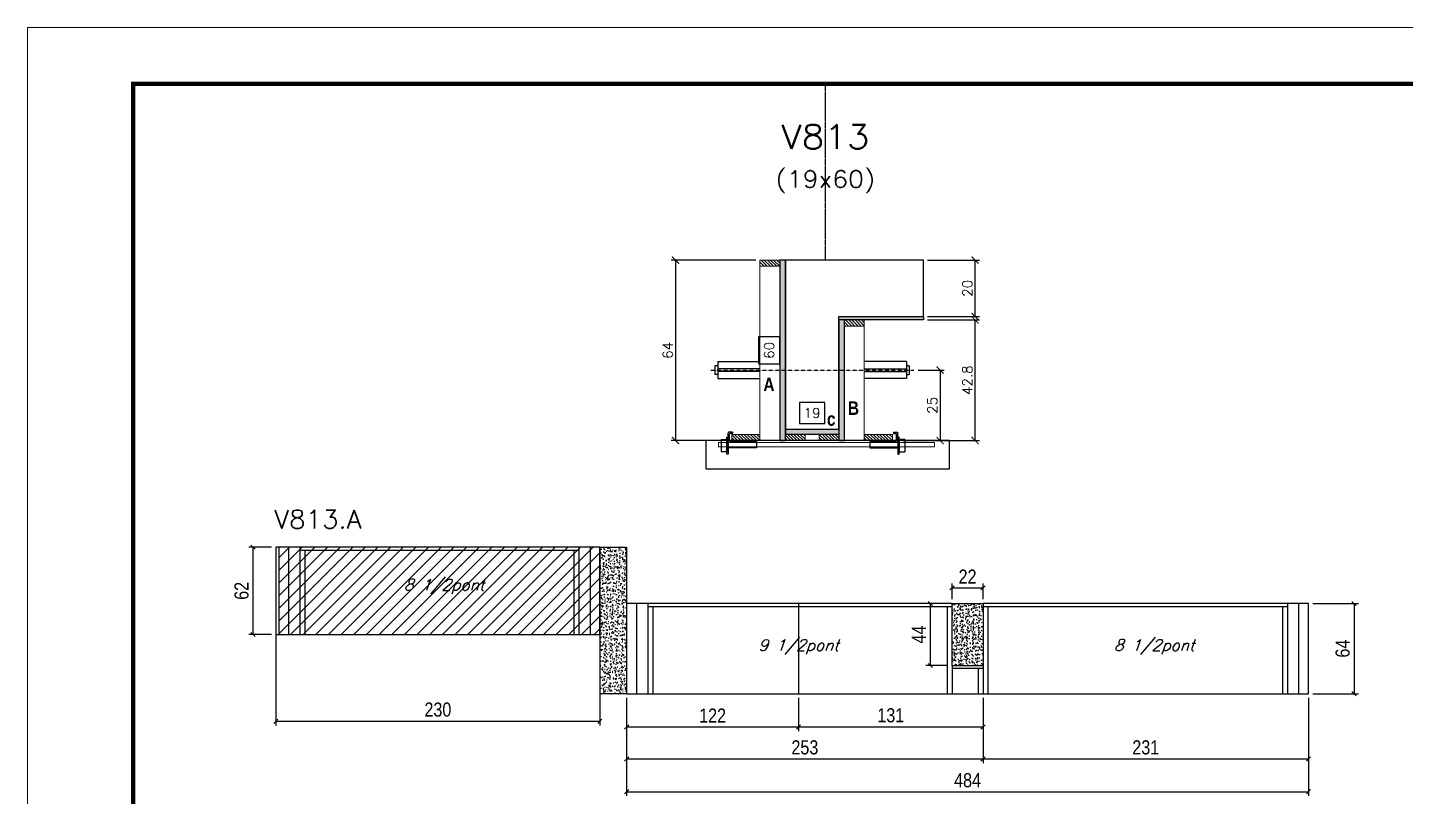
# Model space of a CAD drawing. Extents: x -20960 to -5926, y -2106 to 21915.
# Drawn here: x -7438 to -6460, y 16776 to 17321 of the extents above; entities that cross this region are included whole.
import ezdxf
from ezdxf.enums import TextEntityAlignment as Align

# ---------------------------------------------------------------- set-up
doc = ezdxf.new("R2010")
doc.units = 0
doc.linetypes.add('DASHED', pattern=[0.75, 0.5, -0.25])
doc.linetypes.add('HIDDEN', pattern=[0.375, 0.25, -0.125])
for name, color, linetype in [('barrote', 251, 'Continuous'), ('COTA', 241, 'Continuous'), ('Cota Seção (2x)', 4, 'Continuous'), ('detalhes', 4, 'Continuous'), ('Painéis', 200, 'Continuous'), ('presilha', 1, 'Continuous'), ('Reaproveitamento', 251, 'Continuous'), ('SARR_2.2x7', 40, 'Continuous'), ('SARR_3.5x7', 81, 'Continuous'), ('TENSOR', 3, 'Continuous'), ('texto', 7, 'Continuous'), ('Texto de Titulo', 7, 'Continuous'), ('Texto Qtd Sarr', 242, 'Continuous')]:
    doc.layers.add(name, color=color, linetype=linetype)
for name, color, linetype, lineweight in [('CONCRETO', 251, 'Continuous', 25), ('Folhas', 255, 'Continuous', 9), ('Hachura', 251, 'Continuous', 9), ('Madeira', 126, 'Continuous', 18), ('SARRAFO DE PRESSAO', 251, 'DASHED', 9), ('SCO-___-LAJ', 2, 'Continuous', 0), ('Texto Seção', 7, 'Continuous', 15)]:
    doc.layers.add(name, color=color, linetype=linetype, lineweight=lineweight)
doc.styles.add('COTA TECNICA', font='techl___.ttf', dxfattribs={"height": 10})
doc.styles.add('REGUA-120', font='ROMANS.shx', dxfattribs={"height": 15})
doc.styles.add('Romans', font='romans.shx')
doc.styles.add('TECNICA', font='techb___.ttf', dxfattribs={"height": 10})
doc.dimstyles.new('Cota Seção (2x)', dxfattribs={"dimtxt": 7, "dimasz": 5, "dimexe": 3, "dimexo": 3, "dimgap": 2, "dimtad": 3, "dimdec": 1, "dimlfac": 0.5, "dimzin": 12, "dimdsep": 46, "dimtxsty": 'Romans', "dimblk": 'ARCHTICK', "dimcen": 0, "dimclrd": 4, "dimclre": 4, "dimclrt": 1, "dimadec": 1, "dimazin": 3, "dimtfac": 1, "dimtdec": 1, "dimtmove": 0, "dimatfit": 3, "dimldrblk": 'OBLIQUE', "dimfxl": 1, "dimtolj": 1, "dimtzin": 12, "dimarcsym": 0})
doc.dimstyles.new('Cota Seção interna', dxfattribs={"dimtxt": 7, "dimasz": 6, "dimexe": 0.18, "dimexo": 2, "dimgap": -4, "dimtad": 3, "dimdec": 1, "dimlfac": 0.5, "dimzin": 12, "dimdsep": 46, "dimtxsty": 'Romans', "dimblk": 'ARCHTICK', "dimcen": 0.09, "dimse1": 1, "dimse2": 1, "dimsd1": 1, "dimsd2": 1, "dimclrd": 180, "dimclre": 5, "dimclrt": 1, "dimadec": 0, "dimazin": 3, "dimtfac": 1, "dimtdec": 1, "dimtofl": 0, "dimtmove": 0, "dimatfit": 3, "dimldrblk": 'ARCHTICK', "dimfxl": 1, "dimtolj": 1, "dimtzin": 0, "dimarcsym": 0})
doc.dimstyles.new('PAINEL', dxfattribs={"dimtxt": 10, "dimasz": 3, "dimexe": 3, "dimexo": 3, "dimgap": 3, "dimtad": 1, "dimdec": 1, "dimzin": 12, "dimdsep": 46, "dimtxsty": 'COTA TECNICA', "dimblk1": 'OBLIQUE', "dimblk2": 'OBLIQUE', "dimsah": 1, "dimcen": 0.9, "dimclrd": 4, "dimclre": 4, "dimclrt": 240, "dimadec": 1, "dimazin": 3, "dimtfac": 1, "dimtdec": 1, "dimtmove": 0, "dimatfit": 3, "dimfxl": 1, "dimtolj": 1, "dimtzin": 12, "dimarcsym": 0})
pattern_1 = [(50, (-140668.924, -14215.8866), (5.46554007, -0.47817257), [0.5715, -6.2865]), (355, (-140668.924, -14215.8866), (-1.05730264, 5.73170536), [0.4572, -5.02921753]), (100.4514447, (-140668.4687, -14215.9264), (4.40823741, 5.25353256), [0.48570026, -5.34270734]), (46.1842, (-140668.924, -14214.3626), (8.13237123, -1.26126984), [0.85725, -9.42975]), (96.6355576, (-140668.2464, -14214.468), (7.122124, 7.42278374), [0.7285507, -8.01406824]), (351.184151, (-140668.924, -14214.363), (7.122124, 7.42278374), [0.685799, -7.54379196]), (21, (-140668.162, -14214.7436), (4.54843174, -3.06795595), [0.5715, -6.2865]), (326, (-140668.162, -14214.7436), (1.85406085, 5.52563898), [0.4572, -5.0292]), (71.451445, (-140667.783, -14214.999), (6.40249258, 2.45768307), [0.48570026, -5.34269813]), (37.5, (-140668.9241, -14215.8866), (0.092658098, 2.536651166), [0, -4.96824, 0, -5.1054, 0, -5.04825]), (7.5, (-140668.924, -14215.8866), (2.004589875, 3.005417245), [0, -2.91084, 0, -4.85394, 0, -1.92405]), (327.5, (-140670.6234, -14215.8866), (4.067717855, -0.17186232), [0, -1.905, 0, -5.9436, 0, -7.8867]), (317.5, (-140671.3854, -14215.8866), (4.44387544, 0.76279473), [0, -2.4765, 0, -3.94716, 0, -5.6007])]

# ---------------------------------------------------------------- blocks, each defined once
blk = doc.blocks.new('9999999999')
at = {"layer": 'Folhas'}
blk.add_lwpolyline([(98138.98, 34190.21), (99623.98, 34190.21), (99623.98, 35240.21), (98138.98, 35240.21)], close=True, dxfattribs=at)
at = {"layer": 'Folhas', "color": 30, "const_width": 3}
blk.add_lwpolyline([(98213.98, 34230.21), (99583.98, 34230.21), (99583.98, 35200.21), (98213.98, 35200.21)], close=True, dxfattribs=at)
blk = doc.blocks.new('_Oblique')
at = {"color": 0, "linetype": 'ByBlock', "lineweight": -2}
blk.add_line((-0.5, -0.5), (0.5, 0.5), dxfattribs=at)
blk = doc.blocks.new('*D705')
at = {"layer": 'COTA', "color": 4, "linetype": 'ByBlock', "lineweight": -2, "transparency": 16777216}
for p, q in [((-6760.23, 16845.45), (-6760.23, 16799.12)), ((-6529.23, 16845.45), (-6529.23, 16799.12)), ((-6529.23, 16802.12), (-6760.23, 16802.12))]:
    blk.add_line(p, q, dxfattribs=at)
at = {"layer": 'Defpoints', "color": 0, "linetype": 'ByBlock', "transparency": 16777216}
for p in [(-6760.23, 16848.45), (-6529.23, 16848.45), (-6760.23, 16802.12)]:
    blk.add_point(p, dxfattribs=at)
at = {"layer": 'COTA', "color": 4, "linetype": 'ByBlock', "lineweight": -2, "transparency": 16777216, "xscale": 3, "yscale": 3, "zscale": 3, "rotation": 180}
blk.add_blockref('_Oblique', (-6760.23, 16802.12), dxfattribs=at)
at = {"layer": 'COTA', "color": 4, "linetype": 'ByBlock', "lineweight": -2, "transparency": 16777216, "xscale": 3, "yscale": 3, "zscale": 3}
blk.add_blockref('_Oblique', (-6529.23, 16802.12), dxfattribs=at)
at = {"layer": 'COTA', "color": 240, "linetype": 'ByBlock', "transparency": 16777216, "insert": (-6644.73, 16810.34), "char_height": 10, "attachment_point": 5, "style": 'COTA TECNICA'}
blk.add_mtext('\\A1;231', dxfattribs=at)
blk = doc.blocks.new('*D706')
at = {"layer": 'COTA', "color": 4, "linetype": 'ByBlock', "lineweight": -2, "transparency": 16777216}
for p, q in [((-7013.23, 16845.45), (-7013.23, 16799.12)), ((-6760.23, 16845.45), (-6760.23, 16799.12)), ((-6760.23, 16802.12), (-7013.23, 16802.12))]:
    blk.add_line(p, q, dxfattribs=at)
at = {"layer": 'Defpoints', "color": 0, "linetype": 'ByBlock', "transparency": 16777216}
for p in [(-7013.23, 16848.45), (-6760.23, 16848.45), (-7013.23, 16802.12)]:
    blk.add_point(p, dxfattribs=at)
at = {"layer": 'COTA', "color": 4, "linetype": 'ByBlock', "lineweight": -2, "transparency": 16777216, "xscale": 3, "yscale": 3, "zscale": 3, "rotation": 180}
blk.add_blockref('_Oblique', (-7013.23, 16802.12), dxfattribs=at)
at = {"layer": 'COTA', "color": 4, "linetype": 'ByBlock', "lineweight": -2, "transparency": 16777216, "xscale": 3, "yscale": 3, "zscale": 3}
blk.add_blockref('_Oblique', (-6760.23, 16802.12), dxfattribs=at)
at = {"layer": 'COTA', "color": 240, "linetype": 'ByBlock', "transparency": 16777216, "insert": (-6886.73, 16810.34), "char_height": 10, "attachment_point": 5, "style": 'COTA TECNICA'}
blk.add_mtext('\\A1;253', dxfattribs=at)
blk = doc.blocks.new('*D707')
at = {"layer": 'COTA', "color": 4, "linetype": 'ByBlock', "lineweight": -2, "transparency": 16777216}
for p, q in [((-7262.23, 16927.45), (-7262.23, 16825.93)), ((-7032.23, 16887.45), (-7032.23, 16825.93)), ((-7262.23, 16828.93), (-7032.23, 16828.93))]:
    blk.add_line(p, q, dxfattribs=at)
at = {"layer": 'Defpoints', "color": 0, "linetype": 'ByBlock', "transparency": 16777216}
for p in [(-7262.23, 16930.45), (-7032.23, 16890.45), (-7032.23, 16828.93)]:
    blk.add_point(p, dxfattribs=at)
at = {"layer": 'COTA', "color": 4, "linetype": 'ByBlock', "lineweight": -2, "transparency": 16777216, "xscale": 3, "yscale": 3, "zscale": 3, "rotation": 180}
blk.add_blockref('_Oblique', (-7262.23, 16828.93), dxfattribs=at)
at = {"layer": 'COTA', "color": 4, "linetype": 'ByBlock', "lineweight": -2, "transparency": 16777216, "xscale": 3, "yscale": 3, "zscale": 3}
blk.add_blockref('_Oblique', (-7032.23, 16828.93), dxfattribs=at)
at = {"layer": 'COTA', "color": 240, "linetype": 'ByBlock', "transparency": 16777216, "insert": (-7147.23, 16837.15), "char_height": 10, "attachment_point": 5, "style": 'COTA TECNICA'}
blk.add_mtext('\\A1;230', dxfattribs=at)
blk = doc.blocks.new('*D708')
at = {"layer": 'COTA', "color": 4, "linetype": 'ByBlock', "lineweight": -2, "transparency": 16777216}
for p, q in [((-7013.23, 16845.45), (-7013.23, 16821.88)), ((-6891.23, 16845.45), (-6891.23, 16821.88)), ((-7013.23, 16824.88), (-6891.23, 16824.88))]:
    blk.add_line(p, q, dxfattribs=at)
at = {"layer": 'Defpoints', "color": 0, "linetype": 'ByBlock', "transparency": 16777216}
for p in [(-7013.23, 16848.45), (-6891.23, 16848.45), (-6891.23, 16824.88)]:
    blk.add_point(p, dxfattribs=at)
at = {"layer": 'COTA', "color": 4, "linetype": 'ByBlock', "lineweight": -2, "transparency": 16777216, "xscale": 3, "yscale": 3, "zscale": 3, "rotation": 180}
blk.add_blockref('_Oblique', (-7013.23, 16824.88), dxfattribs=at)
at = {"layer": 'COTA', "color": 4, "linetype": 'ByBlock', "lineweight": -2, "transparency": 16777216, "xscale": 3, "yscale": 3, "zscale": 3}
blk.add_blockref('_Oblique', (-6891.23, 16824.88), dxfattribs=at)
at = {"layer": 'COTA', "color": 240, "linetype": 'ByBlock', "transparency": 16777216, "insert": (-6952.23, 16832.94), "char_height": 10, "attachment_point": 5, "style": 'COTA TECNICA'}
blk.add_mtext('\\A1;122', dxfattribs=at)
blk = doc.blocks.new('*D709')
at = {"layer": 'COTA', "color": 4, "linetype": 'ByBlock', "lineweight": -2, "transparency": 16777216}
for p, q in [((-6891.23, 16845.45), (-6891.23, 16821.88)), ((-6760.23, 16845.45), (-6760.23, 16821.88)), ((-6891.23, 16824.88), (-6760.23, 16824.88))]:
    blk.add_line(p, q, dxfattribs=at)
at = {"layer": 'Defpoints', "color": 0, "linetype": 'ByBlock', "transparency": 16777216}
for p in [(-6891.23, 16848.45), (-6760.23, 16848.45), (-6760.23, 16824.88)]:
    blk.add_point(p, dxfattribs=at)
at = {"layer": 'COTA', "color": 4, "linetype": 'ByBlock', "lineweight": -2, "transparency": 16777216, "xscale": 3, "yscale": 3, "zscale": 3, "rotation": 180}
blk.add_blockref('_Oblique', (-6891.23, 16824.88), dxfattribs=at)
at = {"layer": 'COTA', "color": 4, "linetype": 'ByBlock', "lineweight": -2, "transparency": 16777216, "xscale": 3, "yscale": 3, "zscale": 3}
blk.add_blockref('_Oblique', (-6760.23, 16824.88), dxfattribs=at)
at = {"layer": 'COTA', "color": 240, "linetype": 'ByBlock', "transparency": 16777216, "insert": (-6825.73, 16833.1), "char_height": 10, "attachment_point": 5, "style": 'COTA TECNICA'}
blk.add_mtext('\\A1;131', dxfattribs=at)
blk = doc.blocks.new('*D710')
at = {"layer": 'COTA', "color": 4, "linetype": 'ByBlock', "lineweight": -2, "transparency": 16777216}
for p, q in [((-6782.23, 16915.45), (-6782.23, 16926.56)), ((-6782.23, 16923.56), (-6760.23, 16923.56)), ((-6760.23, 16915.45), (-6760.23, 16926.56))]:
    blk.add_line(p, q, dxfattribs=at)
at = {"layer": 'Defpoints', "color": 0, "linetype": 'ByBlock', "transparency": 16777216}
for p in [(-6760.23, 16923.56), (-6782.23, 16912.45), (-6760.23, 16912.45)]:
    blk.add_point(p, dxfattribs=at)
at = {"layer": 'COTA', "color": 4, "linetype": 'ByBlock', "lineweight": -2, "transparency": 16777216, "xscale": 3, "yscale": 3, "zscale": 3, "rotation": 180}
blk.add_blockref('_Oblique', (-6782.23, 16923.56), dxfattribs=at)
at = {"layer": 'COTA', "color": 4, "linetype": 'ByBlock', "lineweight": -2, "transparency": 16777216, "xscale": 3, "yscale": 3, "zscale": 3}
blk.add_blockref('_Oblique', (-6760.23, 16923.56), dxfattribs=at)
at = {"layer": 'COTA', "color": 240, "linetype": 'ByBlock', "transparency": 16777216, "insert": (-6771.23, 16931.56), "char_height": 10, "attachment_point": 5, "style": 'COTA TECNICA'}
blk.add_mtext('\\A1;22', dxfattribs=at)
blk = doc.blocks.new('*D711')
at = {"layer": 'COTA', "color": 4, "linetype": 'ByBlock', "lineweight": -2, "transparency": 16777216}
for p, q in [((-6785.23, 16912.45), (-6800.73, 16912.45)), ((-6797.73, 16912.45), (-6797.73, 16868.45)), ((-6785.23, 16868.45), (-6800.73, 16868.45))]:
    blk.add_line(p, q, dxfattribs=at)
at = {"layer": 'Defpoints', "color": 0, "linetype": 'ByBlock', "transparency": 16777216}
for p in [(-6782.23, 16912.45), (-6797.73, 16868.45), (-6782.23, 16868.45)]:
    blk.add_point(p, dxfattribs=at)
at = {"layer": 'COTA', "color": 4, "linetype": 'ByBlock', "lineweight": -2, "transparency": 16777216, "xscale": 3, "yscale": 3, "zscale": 3}
for p, rotation in [((-6797.73, 16912.45), 90), ((-6797.73, 16868.45), 270)]:
    blk.add_blockref('_Oblique', p, dxfattribs=dict(at, rotation=rotation))
at = {"layer": 'COTA', "color": 240, "linetype": 'ByBlock', "transparency": 16777216, "insert": (-6805.81, 16890.45), "char_height": 10, "attachment_point": 5, "rotation": 90, "style": 'COTA TECNICA'}
blk.add_mtext('\\A1;44', dxfattribs=at)
blk = doc.blocks.new('*D712')
at = {"layer": 'COTA', "color": 4, "linetype": 'ByBlock', "lineweight": -2, "transparency": 16777216}
for p, q in [((-6526.23, 16912.45), (-6493.83, 16912.45)), ((-6496.83, 16912.45), (-6496.83, 16848.45)), ((-6526.23, 16848.45), (-6493.83, 16848.45))]:
    blk.add_line(p, q, dxfattribs=at)
at = {"layer": 'Defpoints', "color": 0, "linetype": 'ByBlock', "transparency": 16777216}
for p in [(-6529.23, 16912.45), (-6529.23, 16848.45), (-6496.83, 16848.45)]:
    blk.add_point(p, dxfattribs=at)
at = {"layer": 'COTA', "color": 4, "linetype": 'ByBlock', "lineweight": -2, "transparency": 16777216, "xscale": 3, "yscale": 3, "zscale": 3}
for p, rotation in [((-6496.83, 16912.45), 90), ((-6496.83, 16848.45), 270)]:
    blk.add_blockref('_Oblique', p, dxfattribs=dict(at, rotation=rotation))
at = {"layer": 'COTA', "color": 240, "linetype": 'ByBlock', "transparency": 16777216, "insert": (-6504.94, 16880.45), "char_height": 10, "attachment_point": 5, "rotation": 90, "style": 'COTA TECNICA'}
blk.add_mtext('\\A1;64', dxfattribs=at)
blk = doc.blocks.new('titulo1')
at = {"layer": 'Defpoints', "color": 252, "linetype": 'HIDDEN', "ltscale": 2}
blk.add_line((0, 0), (0, 125), dxfattribs=at)
at = {"layer": 'Defpoints', "style": 'Romans', "oblique": 15}
blk.add_attdef('FOLHA', text='', height=10, dxfattribs=at).set_placement((0, 15.58), align=Align.MIDDLE_CENTER)
at = {"layer": 'Texto Qtd Sarr', "color": 3, "style": 'Romans', "oblique": 15}
for tag, height, p in [('TITULO', 17, (0, 71.45)), ('SEÇÃO', 12, (0, 41.55))]:
    blk.add_attdef(tag, text='', height=height, dxfattribs=at).set_placement(p, align=Align.MIDDLE_CENTER)
blk = doc.blocks.new('*D713')
at = {"layer": 'COTA', "color": 4, "linetype": 'ByBlock', "lineweight": -2, "transparency": 16777216}
for p, q in [((-7265.23, 16952.45), (-7281.45, 16952.45)), ((-7278.45, 16890.45), (-7278.45, 16952.45)), ((-7265.23, 16890.45), (-7281.45, 16890.45))]:
    blk.add_line(p, q, dxfattribs=at)
at = {"layer": 'Defpoints', "color": 0, "linetype": 'ByBlock', "transparency": 16777216}
for p in [(-7278.45, 16952.45), (-7262.23, 16952.45), (-7262.23, 16890.45)]:
    blk.add_point(p, dxfattribs=at)
at = {"layer": 'COTA', "color": 4, "linetype": 'ByBlock', "lineweight": -2, "transparency": 16777216, "xscale": 3, "yscale": 3, "zscale": 3}
for p, rotation in [((-7278.45, 16952.45), 90), ((-7278.45, 16890.45), 270)]:
    blk.add_blockref('_Oblique', p, dxfattribs=dict(at, rotation=rotation))
at = {"layer": 'COTA', "color": 240, "linetype": 'ByBlock', "transparency": 16777216, "insert": (-7286.55, 16921.45), "char_height": 10, "attachment_point": 5, "rotation": 90, "style": 'COTA TECNICA'}
blk.add_mtext('\\A1;62', dxfattribs=at)
blk = doc.blocks.new('*D716')
at = {"layer": 'COTA', "color": 4, "lineweight": -2, "ltscale": 25, "transparency": 16777216}
for p, q in [((-7013.23, 16845.45), (-7013.23, 16775.93)), ((-6529.23, 16845.45), (-6529.23, 16775.93)), ((-7013.23, 16778.93), (-6529.23, 16778.93))]:
    blk.add_line(p, q, dxfattribs=at)
at = {"layer": 'Defpoints', "color": 0, "ltscale": 25, "transparency": 16777216}
for p in [(-7013.23, 16848.45), (-6529.23, 16848.45), (-6529.23, 16778.93)]:
    blk.add_point(p, dxfattribs=at)
at = {"layer": 'COTA', "color": 4, "lineweight": -2, "ltscale": 25, "transparency": 16777216, "xscale": 3, "yscale": 3, "zscale": 3, "rotation": 180}
blk.add_blockref('_Oblique', (-7013.23, 16778.93), dxfattribs=at)
at = {"layer": 'COTA', "color": 4, "lineweight": -2, "ltscale": 25, "transparency": 16777216, "xscale": 3, "yscale": 3, "zscale": 3}
blk.add_blockref('_Oblique', (-6529.23, 16778.93), dxfattribs=at)
at = {"layer": 'COTA', "color": 240, "ltscale": 25, "transparency": 16777216, "insert": (-6771.23, 16787.03), "char_height": 10, "attachment_point": 5, "style": 'COTA TECNICA'}
blk.add_mtext('\\A1;484', dxfattribs=at)
blk = doc.blocks.new('_ArchTick')
at = {"color": 0, "linetype": 'ByBlock', "const_width": 0.15}
blk.add_lwpolyline([(-0.5, -0.5), (0.5, 0.5)], dxfattribs=at)
blk = doc.blocks.new('*D719')
at = {"layer": 'COTA', "color": 4, "lineweight": -2, "transparency": 16777216}
for p, q in [((-6799.58, 17113.69), (-6762.86, 17113.69)), ((-6765.86, 17028.09), (-6765.86, 17113.69)), ((-6817.18, 17028.09), (-6762.86, 17028.09))]:
    blk.add_line(p, q, dxfattribs=at)
at = {"layer": 'Defpoints', "color": 0, "transparency": 16777216}
for p in [(-6802.58, 17113.69), (-6765.86, 17113.69), (-6820.18, 17028.09)]:
    blk.add_point(p, dxfattribs=at)
at = {"layer": 'COTA', "color": 4, "lineweight": -2, "transparency": 16777216, "xscale": 5, "yscale": 5, "zscale": 5}
for p, rotation in [((-6765.86, 17113.69), 90), ((-6765.86, 17028.09), 270)]:
    blk.add_blockref('_ArchTick', p, dxfattribs=dict(at, rotation=rotation))
at = {"layer": 'COTA', "color": 1, "transparency": 16777216, "insert": (-6771.36, 17070.89), "char_height": 7, "attachment_point": 5, "rotation": 90, "style": 'Romans'}
blk.add_mtext('\\A1;42.8', dxfattribs=at)
blk = doc.blocks.new('*D720')
at = {"layer": 'COTA', "color": 4, "lineweight": -2, "transparency": 16777216}
for p, q in [((-6799.58, 17156.09), (-6762.86, 17156.09)), ((-6765.86, 17116.09), (-6765.86, 17156.09)), ((-6799.58, 17116.09), (-6762.86, 17116.09))]:
    blk.add_line(p, q, dxfattribs=at)
at = {"layer": 'Defpoints', "color": 0, "transparency": 16777216}
for p in [(-6802.58, 17156.09), (-6765.86, 17156.09), (-6802.58, 17116.09)]:
    blk.add_point(p, dxfattribs=at)
at = {"layer": 'COTA', "color": 4, "lineweight": -2, "transparency": 16777216, "xscale": 5, "yscale": 5, "zscale": 5}
for p, rotation in [((-6765.86, 17156.09), 90), ((-6765.86, 17116.09), 270)]:
    blk.add_blockref('_ArchTick', p, dxfattribs=dict(at, rotation=rotation))
at = {"layer": 'COTA', "color": 1, "transparency": 16777216, "insert": (-6771.36, 17136.09), "char_height": 7, "attachment_point": 5, "rotation": 90, "style": 'Romans'}
blk.add_mtext('\\A1;20', dxfattribs=at)
blk = doc.blocks.new('*D721')
at = {"layer": 'Cota Seção (2x)', "color": 180, "lineweight": -2, "transparency": 16777216}
for p, q in [((-6904.58, 17101.59), (-6919.58, 17101.59)), ((-6919.58, 17101.59), (-6919.58, 17082.59)), ((-6904.58, 17082.59), (-6904.58, 17101.59)), ((-6919.58, 17082.59), (-6904.58, 17082.59))]:
    blk.add_line(p, q, dxfattribs=at)
at = {"layer": 'Defpoints', "color": 0, "transparency": 16777216}
for p in [(-6900.58, 17156.09), (-6862.58, 17156.09), (-6862.58, 17036.09)]:
    blk.add_point(p, dxfattribs=at)
at = {"layer": 'Cota Seção (2x)', "color": 1, "transparency": 16777216, "insert": (-6912.08, 17092.09), "char_height": 7, "attachment_point": 5, "rotation": 90, "style": 'Romans'}
blk.add_mtext('\\A1;60', dxfattribs=at)
blk = doc.blocks.new('PRESILHA METÁLICA 1')
at = {"layer": 'presilha'}
for p, q in [((6, 15.5), (7.5, 15.5)), ((6, -2.5), (6, 15.5)), ((7.5, 10.6), (7.5, 19.9)), ((7.5, 15.5), (7.5, -2.5)), ((12, 21), (8.6, 21)), ((9, 11.6), (9, 18.9)), ((12, 19.5), (9.6, 19.5)), ((12, 21), (12, 19.5)), ((0, 13), (6, 13)), ((0, 13), (0, 0)), ((6, 0), (0, 0)), ((6, 13), (6, 0)), ((37.5, 4.1), (7.5, 4.1)), ((37.5, 11), (9.6, 11)), ((37.5, 11), (37.5, 4.1)), ((7.5, -2.5), (6, -2.5))]:
    blk.add_line(p, q, dxfattribs=at)
for centre, radius, start, end in [((8.6, 19.9), 1.14, 90, 180), ((9.6, 18.9), 0.57, 90, 180), ((9.6, 11.6), 0.57, 180, 270)]:
    blk.add_arc(centre, radius, start, end, dxfattribs=at)
blk = doc.blocks.new('*D722')
at = {"layer": 'Cota Seção (2x)', "color": 180, "lineweight": -2, "transparency": 16777216}
for p, q in [((-6872.58, 17055.09), (-6890.58, 17055.09)), ((-6890.58, 17055.09), (-6890.58, 17040.09)), ((-6872.58, 17040.09), (-6872.58, 17055.09)), ((-6890.58, 17040.09), (-6872.58, 17040.09))]:
    blk.add_line(p, q, dxfattribs=at)
at = {"layer": 'Defpoints', "color": 0, "transparency": 16777216}
for p in [(-6862.58, 17036.09), (-6900.58, 17028.09), (-6862.58, 17028.09)]:
    blk.add_point(p, dxfattribs=at)
at = {"layer": 'Cota Seção (2x)', "color": 1, "transparency": 16777216, "insert": (-6881.58, 17047.59), "char_height": 7, "attachment_point": 5, "style": 'Romans'}
blk.add_mtext('\\A1;19', dxfattribs=at)
blk = doc.blocks.new('*D723')
at = {"layer": 'COTA', "color": 4, "lineweight": -2, "transparency": 16777216}
for p, q in [((-6921.58, 17156.09), (-6981.55, 17156.09)), ((-6978.55, 17156.09), (-6978.55, 17028.09)), ((-6921.58, 17028.09), (-6981.55, 17028.09))]:
    blk.add_line(p, q, dxfattribs=at)
at = {"layer": 'Defpoints', "color": 0, "transparency": 16777216}
for p in [(-6918.58, 17156.09), (-6978.55, 17028.09), (-6918.58, 17028.09)]:
    blk.add_point(p, dxfattribs=at)
at = {"layer": 'COTA', "color": 4, "lineweight": -2, "transparency": 16777216, "xscale": 5, "yscale": 5, "zscale": 5}
for p, rotation in [((-6978.55, 17156.09), 90), ((-6978.55, 17028.09), 270)]:
    blk.add_blockref('_ArchTick', p, dxfattribs=dict(at, rotation=rotation))
at = {"layer": 'COTA', "color": 1, "transparency": 16777216, "insert": (-6984.05, 17092.09), "char_height": 7, "attachment_point": 5, "rotation": 90, "style": 'Romans'}
blk.add_mtext('\\A1;64', dxfattribs=at)
blk = doc.blocks.new('*D724')
at = {"layer": 'COTA', "color": 4, "lineweight": -2, "transparency": 16777216}
for p, q in [((-6806.27, 17078.06), (-6787.72, 17078.06)), ((-6790.72, 17078.06), (-6790.72, 17028.09)), ((-6806.27, 17028.09), (-6787.72, 17028.09))]:
    blk.add_line(p, q, dxfattribs=at)
at = {"layer": 'Defpoints', "color": 0, "transparency": 16777216}
for p in [(-6809.27, 17078.06), (-6809.27, 17028.09), (-6790.72, 17028.09)]:
    blk.add_point(p, dxfattribs=at)
at = {"layer": 'COTA', "color": 4, "lineweight": -2, "transparency": 16777216, "xscale": 5, "yscale": 5, "zscale": 5}
for p, rotation in [((-6790.72, 17078.06), 90), ((-6790.72, 17028.09), 270)]:
    blk.add_blockref('_ArchTick', p, dxfattribs=dict(at, rotation=rotation))
at = {"layer": 'COTA', "color": 1, "transparency": 16777216, "insert": (-6796.22, 17053.08), "char_height": 7, "attachment_point": 5, "rotation": 90, "style": 'Romans'}
blk.add_mtext('\\A1;25', dxfattribs=at)

msp = doc.modelspace()

# ---------------------------------------------------------------- hatches: boundary and pattern name
at = {"layer": 'COTA', "linetype": 'ByBlock'}
h = msp.add_hatch(dxfattribs=at)
h.set_pattern_fill('AR-CONC', color=256, scale=0.03)
h.set_pattern_definition(pattern_1)
h.paths.add_polyline_path([(-7032.23, 16848.45), (-7013.23, 16848.45), (-7013.23, 16952.45), (-7032.23, 16952.45)])
h = msp.add_hatch(dxfattribs=at)
h.set_pattern_fill('AR-CONC', color=256, scale=0.03)
h.set_pattern_definition(pattern_1)
h.paths.add_polyline_path([(-6760.23, 16912.45), (-6782.23, 16912.45), (-6782.23, 16868.45), (-6760.23, 16868.45)])
at = {"layer": 'Hachura'}
h = msp.add_hatch(dxfattribs=at)
h.set_pattern_fill('ANSI31', color=256, scale=0.5, angle=270, style=0)
h.set_pattern_definition([(315, (15971.4823, 8848.4468), (1.12253202, 1.12253202), [])])
h.paths.add_polyline_path([(-6918.58, 17151.69), (-6918.58, 17156.09), (-6904.58, 17156.09), (-6904.58, 17151.69)])
h = msp.add_hatch(color=256, dxfattribs=at)
h.dxf.hatch_style = 1
h.paths.add_polyline_path([(-6900.58, 17156.09), (-6904.58, 17156.09), (-6904.58, 17028.09), (-6900.58, 17028.09)])
h = msp.add_hatch(color=256, dxfattribs=at)
h.dxf.hatch_style = 1
h.paths.add_polyline_path([(-6862.58, 17113.69), (-6862.58, 17116.09), (-6802.58, 17116.09), (-6802.58, 17113.69)])
h = msp.add_hatch(color=256, dxfattribs=at)
h.dxf.hatch_style = 1
h.paths.add_polyline_path([(-6858.58, 17113.69), (-6862.58, 17113.69), (-6862.58, 17028.09), (-6858.58, 17028.09)])
h = msp.add_hatch(dxfattribs=at)
h.set_pattern_fill('ANSI31', color=256, scale=0.5, angle=270, style=0)
h.set_pattern_definition([(315, (16031.4823, 8806.0468), (1.12253202, 1.12253202), [])])
h.paths.add_polyline_path([(-6858.58, 17109.29), (-6858.58, 17113.69), (-6844.58, 17113.69), (-6844.58, 17109.29)])
h = msp.add_hatch(dxfattribs=at)
h.set_pattern_fill('ANSI31', color=256, scale=0.5, angle=270, style=0)
h.set_pattern_definition([(315, (15937.4823, 8798.4468), (1.12253202, 1.12253202), [])])
h.paths.add_polyline_path([(-6918.58, 17028.09), (-6918.58, 17032.49), (-6938.58, 17032.49), (-6938.58, 17028.09)])
h = msp.add_hatch(color=256, dxfattribs=at)
h.dxf.hatch_style = 1
h.paths.add_polyline_path([(-6900.58, 17032.49), (-6900.58, 17036.09), (-6862.58, 17036.09), (-6862.58, 17032.49)])
h = msp.add_hatch(dxfattribs=at)
h.set_pattern_fill('ANSI31', color=256, scale=0.5, angle=270, style=0)
h.set_pattern_definition([(315, (16040.2844, 8798.4468), (1.12253202, 1.12253202), [])])
h.paths.add_polyline_path([(-6900.58, 17028.09), (-6900.58, 17032.49), (-6886.58, 17032.49), (-6886.58, 17028.09)])
h = msp.add_hatch(dxfattribs=at)
h.set_pattern_fill('ANSI31', color=256, scale=0.5, angle=270, style=0)
h.set_pattern_definition([(315, (16040.2823, 8798.4468), (1.12253202, 1.12253202), [])])
h.paths.add_polyline_path([(-6862.58, 17028.09), (-6862.58, 17032.49), (-6876.58, 17032.49), (-6876.58, 17028.09)])
h = msp.add_hatch(dxfattribs=at)
h.set_pattern_fill('ANSI31', color=256, scale=0.5, angle=270, style=0)
h.set_pattern_definition([(315, (16031.4823, 8798.4468), (1.12253202, 1.12253202), [])])
h.paths.add_polyline_path([(-6824.58, 17028.09), (-6824.58, 17032.49), (-6844.58, 17032.49), (-6844.58, 17028.09)])
at = {"layer": 'Reaproveitamento', "linetype": 'ByBlock'}
h = msp.add_hatch(dxfattribs=at)
h.set_pattern_fill('ANSI31', color=256, scale=2)
h.set_pattern_definition([(45, (-146580.143, -14827.5354), (-4.49012806, 4.49012806), [])])
h.paths.add_polyline_path([(-7032.23, 16890.45), (-7032.23, 16952.45), (-7260.23, 16952.45), (-7260.23, 16890.45)])

# ---------------------------------------------------------------- linework, layer by layer
at = {"ltscale": 3}
for p, q in [((-6950.58, 17081.06), (-6950.58, 17075.06)), ((-6948.58, 17081.06), (-6950.58, 17081.06)), ((-6948.58, 17084.06), (-6948.58, 17072.06)), ((-6948.58, 17084.06), (-6918.58, 17084.06)), ((-6918.58, 17079.06), (-6948.58, 17079.06)), ((-6814.58, 17084.06), (-6844.58, 17084.06)), ((-6844.58, 17079.06), (-6814.58, 17079.06)), ((-6814.58, 17084.06), (-6814.58, 17072.06)), ((-6812.58, 17081.06), (-6814.58, 17081.06)), ((-6812.58, 17081.06), (-6812.58, 17075.06)), ((-6948.58, 17075.06), (-6950.58, 17075.06)), ((-6918.58, 17077.06), (-6948.58, 17077.06)), ((-6948.58, 17072.06), (-6918.58, 17072.06)), ((-6844.58, 17077.06), (-6814.58, 17077.06)), ((-6814.58, 17072.06), (-6844.58, 17072.06)), ((-6814.58, 17075.06), (-6812.58, 17075.06))]:
    msp.add_line(p, q, dxfattribs=at)
at = {"layer": 'barrote'}
msp.add_lwpolyline([(-6956.94, 17008.09), (-6783.97, 17008.09), (-6783.97, 17028.09), (-6956.94, 17028.09)], close=True, dxfattribs=at)
at = {"layer": 'CONCRETO'}
msp.add_lwpolyline([(-6862.58, 17116.09), (-6802.58, 17116.09), (-6802.58, 17156.09), (-6900.58, 17156.09), (-6900.58, 17032.49), (-6900.58, 17032.49), (-6900.58, 17036.09), (-6862.58, 17036.09)], close=True, dxfattribs=at)
at = {"layer": 'COTA', "linetype": 'ByBlock'}
for p, q in [((-7032.23, 16952.45), (-7013.23, 16952.45)), ((-7032.23, 16952.45), (-7032.23, 16848.45)), ((-7013.23, 16952.45), (-7013.23, 16912.45)), ((-6782.23, 16912.45), (-6760.23, 16912.45)), ((-7013.23, 16848.45), (-7032.23, 16848.45))]:
    msp.add_line(p, q, dxfattribs=at)
at = {"layer": 'Madeira'}
for points in [[(-6918.58, 17151.69), (-6918.58, 17156.09), (-6904.58, 17156.09), (-6904.58, 17151.69)], [(-6918.58, 17156.09), (-6904.58, 17156.09), (-6904.58, 17028.09), (-6918.58, 17028.09)], [(-6858.58, 17109.29), (-6858.58, 17113.69), (-6844.58, 17113.69), (-6844.58, 17109.29)], [(-6858.58, 17113.69), (-6844.58, 17113.69), (-6844.58, 17028.09), (-6858.58, 17028.09)], [(-6918.58, 17028.09), (-6918.58, 17032.49), (-6938.58, 17032.49), (-6938.58, 17028.09)], [(-6900.58, 17028.09), (-6900.58, 17032.49), (-6886.58, 17032.49), (-6886.58, 17028.09)], [(-6862.58, 17028.09), (-6862.58, 17032.49), (-6876.58, 17032.49), (-6876.58, 17028.09)], [(-6824.58, 17028.09), (-6824.58, 17032.49), (-6844.58, 17032.49), (-6844.58, 17028.09)]]:
    msp.add_lwpolyline(points, close=True, dxfattribs=at)
at = {"layer": 'Painéis', "linetype": 'ByBlock'}
for p, q in [((-7262.23, 16952.45), (-7262.23, 16890.45)), ((-7032.23, 16952.45), (-7262.23, 16952.45)), ((-7260.23, 16952.45), (-7260.23, 16890.45)), ((-7032.23, 16890.45), (-7032.23, 16952.45)), ((-7013.23, 16912.45), (-7013.23, 16848.45)), ((-6782.23, 16912.45), (-7013.23, 16912.45)), ((-6891.23, 16912.45), (-6891.23, 16848.45)), ((-6782.23, 16868.45), (-6782.23, 16912.45)), ((-6760.23, 16912.45), (-6760.23, 16848.45)), ((-6529.23, 16912.45), (-6760.23, 16912.45)), ((-6529.23, 16848.45), (-6529.23, 16912.45)), ((-7262.23, 16890.45), (-7032.23, 16890.45)), ((-6782.23, 16868.45), (-6760.23, 16868.45)), ((-7013.23, 16848.45), (-6529.23, 16848.45))]:
    msp.add_line(p, q, dxfattribs=at)
at = {"layer": 'Painéis'}
for points in [[(-6900.58, 17156.09), (-6904.58, 17156.09), (-6904.58, 17028.09), (-6900.58, 17028.09)], [(-6862.58, 17113.69), (-6862.58, 17116.09), (-6802.58, 17116.09), (-6802.58, 17113.69)], [(-6858.58, 17113.69), (-6862.58, 17113.69), (-6862.58, 17028.09), (-6858.58, 17028.09)], [(-6900.58, 17032.49), (-6900.58, 17036.09), (-6862.58, 17036.09), (-6862.58, 17032.49)]]:
    msp.add_lwpolyline(points, close=True, dxfattribs=at)
at = {"layer": 'SARR_2.2x7', "linetype": 'Continuous'}
for p, q in [((-7253.23, 16952.45), (-7253.23, 16890.45)), ((-7039.23, 16952.45), (-7039.23, 16890.45)), ((-7245.23, 16950.25), (-7047.23, 16950.25)), ((-7006.23, 16912.45), (-7006.23, 16848.45)), ((-6536.23, 16912.45), (-6536.23, 16848.45)), ((-6998.23, 16910.25), (-6782.23, 16910.25)), ((-6760.23, 16910.25), (-6544.23, 16910.25)), ((-6760.23, 16866.25), (-6782.23, 16866.25))]:
    msp.add_line(p, q, dxfattribs=at)
at = {"layer": 'SARR_3.5x7'}
for p, q in [((-7245.23, 16952.45), (-7245.23, 16890.45)), ((-7047.23, 16952.45), (-7047.23, 16890.45)), ((-7241.72, 16950.25), (-7241.72, 16890.45)), ((-7050.73, 16950.25), (-7050.73, 16890.45)), ((-6998.23, 16912.45), (-6998.23, 16848.45)), ((-6544.23, 16912.45), (-6544.23, 16848.45)), ((-6994.72, 16910.25), (-6994.72, 16848.45)), ((-6785.73, 16910.25), (-6785.73, 16848.45)), ((-6756.73, 16910.25), (-6756.73, 16848.45)), ((-6547.73, 16910.25), (-6547.73, 16848.45)), ((-6782.23, 16868.45), (-6782.23, 16848.45)), ((-6763.73, 16866.25), (-6763.73, 16848.45))]:
    msp.add_line(p, q, dxfattribs=at)
at = {"layer": 'SCO-___-LAJ', "color": 1}
msp.add_lwpolyline([(-6947.94, 17026.76), (-6794.64, 17026.76), (-6794.64, 17023.56), (-6947.94, 17023.56)], close=True, dxfattribs=at)
at = {"layer": 'TENSOR', "linetype": 'HIDDEN', "ltscale": 0.5}
msp.add_line((-6953.58, 17078.06), (-6809.27, 17078.06), dxfattribs=at)

# ---------------------------------------------------------------- block references
at = {"layer": 'presilha', "yscale": 0.6666666666666666, "zscale": 0.6666666666666666}
for p, xscale in [((-6946.16, 17020.12), 0.6666666666666666), ((-6815.71, 17020.12), -0.6666666666666666)]:
    msp.add_blockref('PRESILHA METÁLICA 1', p, dxfattribs=dict(at, xscale=xscale))
at = {"layer": 'SARRAFO DE PRESSAO', "color": 6, "linetype": 'ByBlock'}
msp.add_blockref('9999999999', (-105577.48, -17919.11), dxfattribs=at)
at = {"layer": 'Texto Seção'}
ref = msp.add_blockref('titulo1', (-6872.14, 17156.09), dxfattribs=at)
ref.add_attrib('TITULO', 'V813', dxfattribs={"layer": 'Texto de Titulo', "color": 7, "height": 17, "style": 'Romans', "width": 1.1}).set_placement((-6872.14, 17243.59), align=Align.MIDDLE_CENTER)
ref.add_attrib('SEÇÃO', '(19x60)', dxfattribs={"layer": 'Texto de Titulo', "color": 7, "height": 12, "style": 'Romans', "width": 1.1}).set_placement((-6872.14, 17213.59), align=Align.MIDDLE_CENTER)

# ---------------------------------------------------------------- texts
at = {"layer": 'detalhes', "style": 'TECNICA'}
for s, p in [('A', (-6916.18, 17063.12)), ('B', (-6856.22, 17046.28)), ('c', (-6871.06, 17038.59))]:
    msp.add_text(s, height=9.6, dxfattribs=at).set_placement(p)
at = {"layer": 'texto', "color": 2, "char_height": 8, "attachment_point": 5, "style": 'Romans'}
for s, insert in [('{\\Q19;\\C256;8 1/2pont}', (-7142.8, 16924.45)), ('{\\Q19;\\C256;9 1/2pont}', (-6891.16, 16881.65)), ('{\\Q19;\\C256;8 1/2pont}', (-6638.74, 16881.65))]:
    msp.add_mtext(s, dxfattribs=dict(at, insert=insert))
at = {"layer": 'Texto Seção', "style": 'REGUA-120', "width": 1.05}
msp.add_text('V813.A', height=13, dxfattribs=at).set_placement((-7263.38, 16965.74))

# ---------------------------------------------------------------- dimensions: what is measured, and where the dimension line sits
at = {"layer": 'COTA'}
for base, p1, p2, picture, middle in [((-6978.55, 17028.09), (-6918.58, 17156.09), (-6918.58, 17028.09), '*D723', (-6984.05, 17092.09)), ((-6765.86, 17156.09), (-6802.58, 17116.09), (-6802.58, 17156.09), '*D720', (-6771.36, 17136.09)), ((-6765.86, 17113.69), (-6820.18, 17028.09), (-6802.58, 17113.69), '*D719', (-6771.36, 17070.89)), ((-6790.72, 17028.09), (-6809.27, 17078.06), (-6809.27, 17028.09), '*D724', (-6796.22, 17053.08))]:
    dim = msp.add_linear_dim(base=base, p1=p1, p2=p2, angle=90, dimstyle='Cota Seção (2x)', dxfattribs=at)
    dim.commit()
    dim.dimension.update_dxf_attribs({"geometry": picture, "text_midpoint": middle})
at = {"layer": 'COTA', "linetype": 'ByBlock'}
for base, p1, p2, picture, middle in [((-7278.45, 16952.45), (-7262.23, 16890.45), (-7262.23, 16952.45), '*D713', (-7286.55, 16921.45)), ((-6797.73, 16868.45), (-6782.23, 16912.45), (-6782.23, 16868.45), '*D711', (-6805.81, 16890.45)), ((-6496.83, 16848.45), (-6529.23, 16912.45), (-6529.23, 16848.45), '*D712', (-6504.94, 16880.45))]:
    dim = msp.add_linear_dim(base=base, p1=p1, p2=p2, angle=90, dimstyle='PAINEL', dxfattribs=at)
    dim.commit()
    dim.dimension.update_dxf_attribs({"geometry": picture, "text_midpoint": middle})
for base, p1, p2, picture, middle in [((-6760.23, 16923.56), (-6782.23, 16912.45), (-6760.23, 16912.45), '*D710', (-6771.23, 16931.56)), ((-7032.23, 16828.93), (-7262.23, 16930.45), (-7032.23, 16890.45), '*D707', (-7147.23, 16837.15)), ((-7013.23, 16802.12), (-6760.23, 16848.45), (-7013.23, 16848.45), '*D706', (-6886.73, 16810.34)), ((-6891.23, 16824.88), (-7013.23, 16848.45), (-6891.23, 16848.45), '*D708', (-6952.23, 16832.94)), ((-6760.23, 16824.88), (-6891.23, 16848.45), (-6760.23, 16848.45), '*D709', (-6825.73, 16833.1)), ((-6760.23, 16802.12), (-6529.23, 16848.45), (-6760.23, 16848.45), '*D705', (-6644.73, 16810.34))]:
    dim = msp.add_linear_dim(base=base, p1=p1, p2=p2, dimstyle='PAINEL', dxfattribs=at)
    dim.commit()
    dim.dimension.update_dxf_attribs({"geometry": picture, "text_midpoint": middle})
at = {"layer": 'COTA', "ltscale": 25}
dim = msp.add_linear_dim(base=(-6529.23, 16778.93), p1=(-7013.23, 16848.45), p2=(-6529.23, 16848.45), dimstyle='PAINEL', dxfattribs=at)
dim.commit()
dim.dimension.update_dxf_attribs({"geometry": '*D716', "text_midpoint": (-6771.23, 16787.03)})
at = {"layer": 'Cota Seção (2x)'}
dim = msp.add_linear_dim(base=(-6900.58, 17156.09), p1=(-6862.58, 17036.09), p2=(-6862.58, 17156.09), angle=90, dimstyle='Cota Seção interna', dxfattribs=at)
dim.commit()
dim.dimension.update_dxf_attribs({"geometry": '*D721', "text_midpoint": (-6900.58, 17092.09), "dimtype": 160})
dim = msp.add_linear_dim(base=(-6862.58, 17036.09), p1=(-6900.58, 17028.09), p2=(-6862.58, 17028.09), dimstyle='Cota Seção interna', dxfattribs=at)
dim.commit()
dim.dimension.update_dxf_attribs({"geometry": '*D722', "text_midpoint": (-6881.58, 17036.09), "dimtype": 160})

doc.saveas('drawing.dxf')
